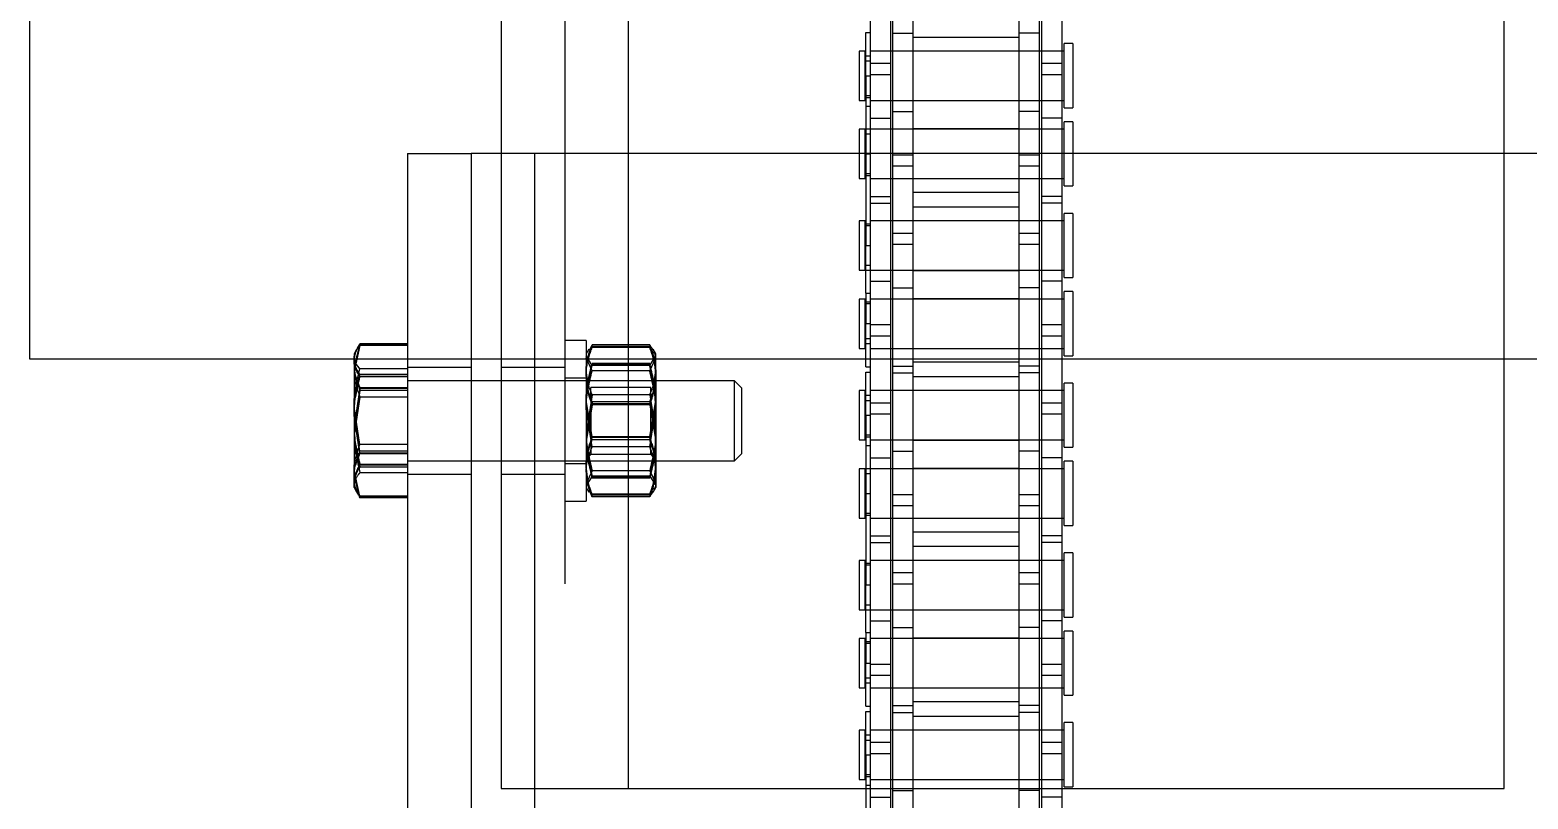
# Model space of a CAD drawing. Header units: metres. Extents: x 0 to 63075, y 0 to 44550.
# Drawn here: x 13922.1 to 14034.2, y 25438.7 to 25496.3 of the extents above; entities that cross this region are included whole.
import ezdxf

# ---------------------------------------------------------------- set-up
doc = ezdxf.new("R2010")
doc.units = ezdxf.units.M
doc.header["$LTSCALE"] = 75
doc.linetypes.add('HIDDEN2', pattern=[4.7625, 3.175, -1.5875])
for name, color, linetype in [('SDM', 7, 'Continuous'), ('SL1', 8, 'Continuous'), ('SL4', 4, 'Continuous'), ('ST1', 7, 'HIDDEN2')]:
    doc.layers.add(name, color=color, linetype=linetype)

# ---------------------------------------------------------------- blocks, each defined once
blk = doc.blocks.new('A$Ca548c4ee')
at = {"layer": 'SL1'}
for p, q in [((5662.62, 2803.27), (5662.62, 2879.47)), ((6374.85, 2803.27), (5662.62, 2803.27))]:
    blk.add_line(p, q, dxfattribs=at)
blk = doc.blocks.new('A$Ca53c419a')
at = {"layer": 'SL4'}
for p, q in [((1031.53, 506.32), (1031.68, 506.36)), ((1031.62, 506.32), (1033.56, 506.76)), ((1032.02, 506.57), (1031.62, 506.32)), ((1032.01, 506.62), (1031.83, 506.51)), ((1032.26, 506.76), (1032.01, 506.62)), ((1032.26, 506.76), (1033.56, 506.76)), ((1038.32, 506.76), (1033.56, 506.76)), ((1035.5, 506.32), (1038.32, 506.76)), ((1042.02, 506.76), (1038.32, 506.76)), ((1042.26, 506.76), (1042.02, 506.76)), ((1042.51, 506.62), (1042.26, 506.76)), ((1042.7, 506.51), (1042.51, 506.62)), ((1042.8, 506.45), (1042.7, 506.51)), ((1031.51, 502.76), (1031.51, 506.32)), ((1031.53, 502.76), (1031.53, 506.32)), ((1031.62, 502.76), (1031.62, 506.32)), ((1035.5, 502.76), (1035.5, 506.32)), ((1041.14, 502.76), (1041.14, 506.32)), ((1042.9, 502.76), (1042.9, 506.32)), ((1042.99, 502.76), (1042.99, 506.32)), ((1043.02, 502.76), (1043.02, 506.32)), ((1057.26, 502.76), (957.26, 502.76)), ((1057.26, 502.76), (1057.26, 498)), ((1057.26, 498), (957.26, 498)), ((1034.26, 498), (1034.26, 495.77)), ((1040.26, 495.77), (1040.26, 498)), ((1057.26, 495.77), (1057.26, 498)), ((2334.74, 495.77), (1009.76, 495.77)), ((1009.76, 495.77), (1009.76, 486.24)), ((1004.76, 493.24), (1009.76, 493.24)), ((1009.76, 486.24), (2334.74, 486.24)), ((1009.76, 486.24), (1009.76, 420.77)), ((1009.76, 468.49), (1004.76, 468.49)), ((1009.1, 468.16), (1004.76, 468.16)), ((1009.1, 468.16), (1009.1, 466.64)), ((1009.76, 468.16), (1009.1, 468.16)), ((1009.1, 466.64), (1004.76, 466.64)), ((1009.76, 466.49), (1006.36, 466.49)), ((1009.76, 466.64), (1009.1, 466.64)), ((1009.76, 464.97), (1006.36, 464.97)), ((1009.76, 457.04), (1006.36, 457.04)), ((1009.1, 455.36), (1004.76, 455.36)), ((1009.76, 455.52), (1006.36, 455.52)), ((1009.1, 453.84), (1009.1, 455.36)), ((1009.76, 455.36), (1009.1, 455.36)), ((1009.1, 453.84), (1004.76, 453.84)), ((1009.76, 453.84), (1009.1, 453.84)), ((1009.76, 420.77), (2334.74, 420.77)), ((1057.26, 281.24), (1057.26, 420.77))]:
    blk.add_line(p, q, dxfattribs=at)
for points, knots in [([(1033.56, 506.76), (1033.61, 506.76), (1034.26, 506.76), (1034.9, 506.53), (1035.5, 506.32)], [0, 0, 0, 0, 0.070201, 1, 1, 1, 1]), ([(1038.32, 506.76), (1038.39, 506.76), (1039.34, 506.76), (1040.28, 506.53), (1041.14, 506.32)], [0, 0, 0, 0, 0.070201, 1, 1, 1, 1]), ([(1041.14, 506.32), (1041.37, 506.5), (1041.66, 506.74), (1041.96, 506.76), (1042.02, 506.76)], [0, 0, 0, 0, 0.768151, 1, 1, 1, 1]), ([(1042.02, 506.76), (1042.26, 506.71), (1042.56, 506.63), (1042.84, 506.37), (1042.9, 506.32)], [0, 0, 0, 0, 0.788999, 1, 1, 1, 1])]:
    blk.add_open_spline(points, degree=3, knots=knots, dxfattribs=at)
at = {"layer": 'ST1'}
for p, q in [((1031.51, 506.32), (1033.17, 506.76)), ((1031.51, 506.32), (1033.14, 506.76)), ((1031.74, 506.42), (1031.51, 506.32)), ((1031.84, 506.47), (1031.53, 506.32)), ((1031.68, 506.36), (1033.26, 506.76)), ((1031.83, 506.51), (1031.72, 506.45)), ((1034.78, 506.32), (1037.66, 506.76)), ((1034.83, 506.32), (1037.71, 506.76)), ((1034.99, 506.32), (1037.86, 506.76)), ((1039.02, 506.32), (1036.2, 506.76)), ((1039.53, 506.32), (1036.66, 506.76)), ((1039.69, 506.32), (1036.82, 506.76)), ((1039.74, 506.32), (1036.87, 506.76)), ((1042.9, 506.32), (1040.96, 506.76)), ((1042.99, 506.32), (1041.26, 506.76)), ((1043.01, 506.32), (1041.35, 506.76)), ((1043.02, 506.32), (1041.38, 506.76)), ((1031.51, 502.76), (1031.51, 506.32)), ((1033.38, 502.76), (1033.38, 506.32)), ((1033.8, 502.76), (1033.8, 506.32)), ((1033.94, 502.76), (1033.94, 506.32)), ((1033.99, 502.76), (1033.99, 506.32)), ((1034.78, 502.76), (1034.78, 506.32)), ((1034.83, 502.76), (1034.83, 506.32)), ((1034.99, 502.76), (1034.99, 506.32)), ((1039.02, 502.76), (1039.02, 506.32)), ((1039.53, 502.76), (1039.53, 506.32)), ((1039.69, 502.76), (1039.69, 506.32)), ((1039.74, 502.76), (1039.74, 506.32)), ((1040.54, 502.76), (1040.54, 506.32)), ((1040.58, 502.76), (1040.58, 506.32)), ((1040.73, 502.76), (1040.73, 506.32)), ((1043.01, 502.76), (1043.01, 506.32)), ((1033.26, 502.76), (1033.26, 498)), ((1034.26, 502.76), (1034.26, 498)), ((1040.26, 498), (1040.26, 502.76)), ((1041.26, 498), (1041.26, 502.76)), ((1033.26, 495.77), (1033.26, 491)), ((1034.26, 495.77), (1034.26, 478.32)), ((1040.26, 478.32), (1040.26, 495.77)), ((1041.26, 491), (1041.26, 495.77)), ((1057.26, 493.24), (1057.26, 495.77)), ((957.26, 493.24), (1057.26, 493.24)), ((1009.76, 493.24), (1057.26, 493.24)), ((1057.26, 420.77), (1057.26, 493.24)), ((2334.74, 491), (1009.76, 491)), ((1031.26, 491), (1031.26, 489.4)), ((1034.06, 491), (1034.06, 489.4)), ((1040.46, 489.4), (1040.46, 491)), ((1043.26, 489.4), (1043.26, 491)), ((1042.98, 489.4), (1031.26, 489.4)), ((1031.95, 489.14), (1031.58, 488.96)), ((1031.58, 484.65), (1031.58, 488.96)), ((1031.7, 484.65), (1031.7, 488.96)), ((1031.75, 484.65), (1031.75, 488.96)), ((1031.77, 484.65), (1031.77, 488.96)), ((1032.26, 489.4), (1031.91, 489.2)), ((1033.13, 488.96), (1032.42, 489.4)), ((1033.53, 488.96), (1032.56, 489.4)), ((1032.97, 484.65), (1032.97, 488.96)), ((1033.01, 484.65), (1033.01, 488.96)), ((1033.13, 484.65), (1033.13, 488.96)), ((1033.53, 484.65), (1033.53, 488.96)), ((1034.26, 489.4), (1034.76, 489.05)), ((1039.17, 489.05), (1034.76, 489.05)), ((1034.76, 489.05), (1034.76, 484.58)), ((1035.31, 488.96), (1038.16, 489.4)), ((1035.31, 484.65), (1035.31, 488.96)), ((1038.46, 488.96), (1035.72, 489.4)), ((1038.52, 488.96), (1035.76, 489.4)), ((1035.83, 488.96), (1038.61, 489.4)), ((1035.83, 484.65), (1035.83, 488.96)), ((1038.69, 488.96), (1035.91, 489.4)), ((1036.01, 488.96), (1038.76, 489.4)), ((1036.01, 484.65), (1036.01, 488.96)), ((1036.06, 488.96), (1038.81, 489.4)), ((1036.06, 484.65), (1036.06, 488.96)), ((1039.21, 488.96), (1036.37, 489.4)), ((1038.46, 484.65), (1038.46, 488.96)), ((1038.52, 484.65), (1038.52, 488.96)), ((1038.69, 484.65), (1038.69, 488.96)), ((1039.17, 489.05), (1039.76, 489.05)), ((1039.21, 484.65), (1039.21, 488.96)), ((1039.76, 484.58), (1039.76, 489.05)), ((1041, 488.96), (1041.97, 489.4)), ((1041, 484.65), (1041, 488.96)), ((1041.39, 488.96), (1042.11, 489.4)), ((1041.39, 484.65), (1041.39, 488.96)), ((1041.51, 484.65), (1041.51, 488.96)), ((1041.55, 484.65), (1041.55, 488.96)), ((1042.61, 489.2), (1042.26, 489.4)), ((1042.57, 489.14), (1042.94, 488.96)), ((1042.75, 484.65), (1042.75, 488.96)), ((1042.77, 484.65), (1042.77, 488.96)), ((1042.82, 484.65), (1042.82, 488.96)), ((1042.94, 484.65), (1042.94, 488.96)), ((1043.26, 489.4), (1042.98, 489.4)), ((1009.76, 486.24), (2334.74, 486.24)), ((1031.91, 484.4), (1032.26, 484.2)), ((1032.56, 484.2), (1032.26, 484.2)), ((1033.13, 484.65), (1032.42, 484.2)), ((1033.53, 484.65), (1032.56, 484.2)), ((1036.37, 484.2), (1032.56, 484.2)), ((1034.76, 484.58), (1034.26, 484.23)), ((1034.26, 484.23), (1039.55, 484.23)), ((1034.26, 484.23), (1034.26, 484.2)), ((1034.76, 484.58), (1039.76, 484.58)), ((1035.31, 484.65), (1038.16, 484.2)), ((1038.46, 484.65), (1035.72, 484.2)), ((1038.52, 484.65), (1035.76, 484.2)), ((1035.83, 484.65), (1038.61, 484.2)), ((1038.69, 484.65), (1035.91, 484.2)), ((1036.01, 484.65), (1038.76, 484.2)), ((1036.06, 484.65), (1038.81, 484.2)), ((1039.21, 484.65), (1036.37, 484.2)), ((1041.08, 484.2), (1036.37, 484.2)), ((1039.55, 484.23), (1040.26, 484.23)), ((1040.26, 484.2), (1040.26, 484.23)), ((1041, 484.65), (1041.97, 484.2)), ((1041.08, 484.2), (1042.26, 484.2)), ((1041.39, 484.65), (1042.11, 484.2)), ((1042.26, 484.2), (1042.61, 484.4)), ((1034.26, 478.32), (1040.26, 478.32)), ((1034.26, 478.32), (1034.82, 477.76)), ((1034.82, 477.76), (1039.71, 477.76)), ((1039.71, 477.76), (1040.26, 478.32)), ((1012.28, 468.49), (1009.76, 468.49)), ((1009.98, 468.16), (1009.98, 468.49)), ((1014.12, 469), (1010.43, 469)), ((1010.43, 469), (1010.43, 468.53)), ((1010.43, 468.53), (1014.12, 468.53)), ((1010.66, 468.49), (1010.66, 468.16)), ((1010.8, 468.53), (1010.8, 468.16)), ((1012.28, 468.49), (1012.28, 468.16)), ((1012.28, 468.49), (1015.51, 468.49)), ((1013.38, 468.49), (1013.38, 468.16)), ((1013.75, 468.16), (1013.75, 468.53)), ((1014.12, 468.53), (1014.12, 469)), ((1015.51, 468.49), (1015.51, 468.16)), ((1015.9, 468.49), (1015.9, 468.16)), ((1015.9, 468.49), (1019.13, 468.49)), ((1020.97, 469), (1017.28, 469)), ((1017.28, 469), (1017.28, 468.53)), ((1017.28, 468.53), (1020.97, 468.53)), ((1017.65, 468.53), (1017.65, 468.16)), ((1018.02, 468.49), (1018.02, 468.16)), ((1019.13, 468.49), (1019.13, 468.16)), ((1021.42, 468.49), (1019.13, 468.49)), ((1020.6, 468.16), (1020.6, 468.53)), ((1020.75, 468.49), (1020.75, 468.16)), ((1020.97, 468.53), (1020.97, 469)), ((1021.42, 468.49), (1024.98, 468.49)), ((1021.42, 468.49), (1021.42, 468.16)), ((1026.82, 469), (1023.13, 469)), ((1023.13, 469), (1023.13, 468.53)), ((1023.13, 468.53), (1026.82, 468.53)), ((1023.13, 468.49), (1023.13, 466.64)), ((1023.5, 468.53), (1023.5, 468.16)), ((1024.98, 468.49), (1024.98, 468.16)), ((1037.68, 468.49), (1024.98, 468.49)), ((1026.45, 468.16), (1026.45, 468.53)), ((1026.6, 468.49), (1026.6, 468.16)), ((1026.82, 468.53), (1026.82, 469)), ((1033.67, 469), (1029.98, 469)), ((1029.98, 469), (1029.98, 468.53)), ((1029.98, 468.53), (1033.67, 468.53)), ((1030.21, 468.49), (1030.21, 468.16)), ((1030.35, 468.53), (1030.35, 468.16)), ((1031.83, 468.49), (1031.83, 468.16)), ((1033.3, 468.16), (1033.3, 468.53)), ((1033.67, 468.53), (1033.67, 469)), ((1033.67, 466.64), (1033.67, 468.49)), ((1035.38, 468.16), (1035.38, 468.49)), ((1039.52, 469), (1035.83, 469)), ((1035.83, 469), (1035.83, 468.53)), ((1035.83, 468.53), (1039.52, 468.53)), ((1036.06, 468.49), (1036.06, 468.16)), ((1036.2, 468.53), (1036.2, 468.16)), ((1037.68, 468.49), (1037.68, 468.16)), ((1037.68, 468.49), (1040.91, 468.49)), ((1038.78, 468.49), (1038.78, 468.16)), ((1039.15, 468.16), (1039.15, 468.53)), ((1039.52, 468.53), (1039.52, 469)), ((1040.91, 468.49), (1040.91, 468.16)), ((1041.3, 468.49), (1041.3, 468.16)), ((1041.3, 468.49), (1044.53, 468.49)), ((1046.37, 469), (1042.68, 469)), ((1042.68, 469), (1042.68, 468.53)), ((1042.68, 468.53), (1046.37, 468.53)), ((1043.05, 468.53), (1043.05, 468.16)), ((1043.42, 468.49), (1043.42, 468.16)), ((1044.53, 468.49), (1044.53, 468.16)), ((1046.82, 468.49), (1044.53, 468.49)), ((1046, 468.16), (1046, 468.53)), ((1046.15, 468.49), (1046.15, 468.16)), ((1046.37, 468.53), (1046.37, 469)), ((1046.82, 468.49), (1050.38, 468.49)), ((1046.82, 468.49), (1046.82, 468.16)), ((1052.22, 469), (1048.53, 469)), ((1048.53, 469), (1048.53, 468.53)), ((1048.53, 468.53), (1052.22, 468.53)), ((1048.53, 468.49), (1048.53, 466.64)), ((1048.9, 468.53), (1048.9, 468.16)), ((1050.38, 468.49), (1050.38, 468.16)), ((1063.08, 468.49), (1050.38, 468.49)), ((1051.85, 468.16), (1051.85, 468.53)), ((1052, 468.49), (1052, 468.16)), ((1052.22, 468.53), (1052.22, 469)), ((1059.07, 469), (1055.38, 469)), ((1055.38, 469), (1055.38, 468.53)), ((1055.38, 468.53), (1059.07, 468.53)), ((1055.61, 468.49), (1055.61, 468.16)), ((1055.75, 468.53), (1055.75, 468.16)), ((1057.23, 468.49), (1057.23, 468.16)), ((1058.7, 468.16), (1058.7, 468.53)), ((1059.07, 468.53), (1059.07, 469)), ((1059.07, 466.64), (1059.07, 468.49)), ((1060.78, 468.16), (1060.78, 468.49)), ((1064.92, 469), (1061.23, 469)), ((1061.23, 469), (1061.23, 468.53)), ((1061.23, 468.53), (1064.92, 468.53)), ((1061.46, 468.49), (1061.46, 468.16)), ((1061.6, 468.53), (1061.6, 468.16)), ((1063.08, 468.49), (1063.08, 468.16)), ((1063.08, 468.49), (1066.31, 468.49)), ((1064.18, 468.49), (1064.18, 468.16)), ((1064.55, 468.16), (1064.55, 468.53)), ((1064.92, 468.53), (1064.92, 469)), ((1066.31, 468.49), (1066.31, 468.16)), ((1009.1, 468.16), (1009.1, 466.64)), ((1018.2, 468.16), (1009.76, 468.16)), ((1010.43, 468.16), (1010.43, 466.64)), ((1010.43, 468.16), (1010.43, 453.66)), ((1012.35, 466.64), (1012.35, 468.16)), ((1013.21, 468.16), (1013.21, 466.64)), ((1014.12, 466.64), (1014.12, 468.16)), ((1014.12, 453.66), (1014.12, 468.16)), ((1017.28, 468.16), (1017.28, 466.64)), ((1017.28, 468.16), (1017.28, 453.66)), ((1019.06, 468.16), (1018.2, 468.16)), ((1018.2, 466.64), (1018.2, 468.16)), ((1028.15, 468.16), (1019.06, 468.16)), ((1019.06, 468.16), (1019.06, 466.64)), ((1020.97, 466.64), (1020.97, 468.16)), ((1020.97, 453.66), (1020.97, 468.16)), ((1022.3, 468.16), (1022.3, 466.64)), ((1023.13, 468.16), (1023.13, 453.66)), ((1026.82, 466.64), (1026.82, 468.16)), ((1026.82, 453.66), (1026.82, 468.16)), ((1028.15, 468.16), (1028.15, 466.64)), ((1034.5, 468.16), (1028.15, 468.16)), ((1028.65, 468.16), (1028.65, 466.64)), ((1029.98, 468.16), (1029.98, 466.64)), ((1029.98, 468.16), (1029.98, 453.66)), ((1033.67, 453.66), (1033.67, 468.16)), ((1034.5, 468.16), (1034.5, 466.64)), ((1043.6, 468.16), (1034.5, 468.16)), ((1035.83, 468.16), (1035.83, 466.64)), ((1035.83, 468.16), (1035.83, 453.66)), ((1037.75, 466.64), (1037.75, 468.16)), ((1038.61, 468.16), (1038.61, 466.64)), ((1039.52, 466.64), (1039.52, 468.16)), ((1039.52, 453.66), (1039.52, 468.16)), ((1042.68, 468.16), (1042.68, 466.64)), ((1042.68, 468.16), (1042.68, 453.66)), ((1044.46, 468.16), (1043.6, 468.16)), ((1043.6, 466.64), (1043.6, 468.16)), ((1053.55, 468.16), (1044.46, 468.16)), ((1044.46, 468.16), (1044.46, 466.64)), ((1046.37, 466.64), (1046.37, 468.16)), ((1046.37, 453.66), (1046.37, 468.16)), ((1047.7, 468.16), (1047.7, 466.64)), ((1048.53, 468.16), (1048.53, 453.66)), ((1052.22, 466.64), (1052.22, 468.16)), ((1052.22, 453.66), (1052.22, 468.16)), ((1053.55, 468.16), (1053.55, 466.64)), ((1059.9, 468.16), (1053.55, 468.16)), ((1054.05, 468.16), (1054.05, 466.64)), ((1055.38, 468.16), (1055.38, 466.64)), ((1055.38, 468.16), (1055.38, 453.66)), ((1059.07, 453.66), (1059.07, 468.16)), ((1059.9, 468.16), (1059.9, 466.64)), ((1069, 468.16), (1059.9, 468.16)), ((1061.23, 468.16), (1061.23, 466.64)), ((1061.23, 468.16), (1061.23, 453.66)), ((1063.15, 466.64), (1063.15, 468.16)), ((1064.01, 468.16), (1064.01, 466.64)), ((1064.92, 466.64), (1064.92, 468.16)), ((1064.92, 453.66), (1064.92, 468.16)), ((1009.6, 466.49), (1009.6, 464.97)), ((1018.2, 466.64), (1009.76, 466.64)), ((1015.45, 466.49), (1009.76, 466.49)), ((1010.43, 466.49), (1010.43, 464.97)), ((1014.12, 464.97), (1014.12, 466.49)), ((1015.45, 466.49), (1015.45, 464.97)), ((1021.8, 466.49), (1015.45, 466.49)), ((1015.95, 466.49), (1015.95, 464.97)), ((1017.28, 466.49), (1017.28, 464.97)), ((1019.06, 466.64), (1018.2, 466.64)), ((1028.15, 466.64), (1019.06, 466.64)), ((1020.97, 464.97), (1020.97, 466.49)), ((1021.8, 466.49), (1021.8, 464.97)), ((1030.9, 466.49), (1021.8, 466.49)), ((1023.13, 466.49), (1023.13, 464.97)), ((1025.05, 464.97), (1025.05, 466.49)), ((1025.91, 466.49), (1025.91, 464.97)), ((1026.82, 464.97), (1026.82, 466.49)), ((1034.5, 466.64), (1028.15, 466.64)), ((1029.98, 466.49), (1029.98, 464.97)), ((1031.76, 466.49), (1030.9, 466.49)), ((1030.9, 464.97), (1030.9, 466.49)), ((1040.85, 466.49), (1031.76, 466.49)), ((1031.76, 466.49), (1031.76, 464.97)), ((1033.67, 464.97), (1033.67, 466.49)), ((1043.6, 466.64), (1034.5, 466.64)), ((1035, 466.49), (1035, 464.97)), ((1035.83, 466.49), (1035.83, 464.97)), ((1039.52, 464.97), (1039.52, 466.49)), ((1040.85, 466.49), (1040.85, 464.97)), ((1047.2, 466.49), (1040.85, 466.49)), ((1041.35, 466.49), (1041.35, 464.97)), ((1042.68, 466.49), (1042.68, 464.97)), ((1044.46, 466.64), (1043.6, 466.64)), ((1053.55, 466.64), (1044.46, 466.64)), ((1046.37, 464.97), (1046.37, 466.49)), ((1047.2, 466.49), (1047.2, 464.97)), ((1056.3, 466.49), (1047.2, 466.49)), ((1048.53, 466.49), (1048.53, 464.97)), ((1050.45, 464.97), (1050.45, 466.49)), ((1051.31, 466.49), (1051.31, 464.97)), ((1052.22, 464.97), (1052.22, 466.49)), ((1059.9, 466.64), (1053.55, 466.64)), ((1055.38, 466.49), (1055.38, 464.97)), ((1057.16, 466.49), (1056.3, 466.49)), ((1056.3, 464.97), (1056.3, 466.49)), ((1066.25, 466.49), (1057.16, 466.49)), ((1057.16, 466.49), (1057.16, 464.97)), ((1059.07, 464.97), (1059.07, 466.49)), ((1069, 466.64), (1059.9, 466.64)), ((1060.4, 466.49), (1060.4, 464.97)), ((1061.23, 466.49), (1061.23, 464.97)), ((1064.92, 464.97), (1064.92, 466.49)), ((1066.25, 466.49), (1066.25, 464.97)), ((1072.6, 466.49), (1066.25, 466.49)), ((1015.45, 464.97), (1009.76, 464.97)), ((1010.39, 457.04), (1010.39, 464.97)), ((1010.43, 464.97), (1010.43, 457.04)), ((1014.12, 457.04), (1014.12, 464.97)), ((1015.17, 464.97), (1015.17, 457.04)), ((1021.8, 464.97), (1015.45, 464.97)), ((1016.24, 457.04), (1016.24, 464.97)), ((1017.28, 464.97), (1017.28, 457.04)), ((1020.97, 457.04), (1020.97, 464.97)), ((1021.02, 464.97), (1021.02, 457.04)), ((1030.9, 464.97), (1021.8, 464.97)), ((1023.09, 457.04), (1023.09, 464.97)), ((1023.13, 464.97), (1023.13, 457.04)), ((1026.82, 457.04), (1026.82, 464.97)), ((1027.87, 464.97), (1027.87, 457.04)), ((1028.94, 457.04), (1028.94, 464.97)), ((1029.98, 464.97), (1029.98, 457.04)), ((1031.76, 464.97), (1030.9, 464.97)), ((1040.85, 464.97), (1031.76, 464.97)), ((1033.67, 457.04), (1033.67, 464.97)), ((1033.72, 464.97), (1033.72, 457.04)), ((1035.79, 457.04), (1035.79, 464.97)), ((1035.83, 464.97), (1035.83, 457.04)), ((1039.52, 457.04), (1039.52, 464.97)), ((1040.57, 464.97), (1040.57, 457.04)), ((1047.2, 464.97), (1040.85, 464.97)), ((1041.64, 457.04), (1041.64, 464.97)), ((1042.68, 464.97), (1042.68, 457.04)), ((1046.37, 457.04), (1046.37, 464.97)), ((1046.42, 464.97), (1046.42, 457.04)), ((1056.3, 464.97), (1047.2, 464.97)), ((1048.49, 457.04), (1048.49, 464.97)), ((1048.53, 464.97), (1048.53, 457.04)), ((1052.22, 457.04), (1052.22, 464.97)), ((1053.27, 464.97), (1053.27, 457.04)), ((1054.34, 457.04), (1054.34, 464.97)), ((1055.38, 464.97), (1055.38, 457.04)), ((1057.16, 464.97), (1056.3, 464.97)), ((1066.25, 464.97), (1057.16, 464.97)), ((1059.07, 457.04), (1059.07, 464.97)), ((1059.12, 464.97), (1059.12, 457.04)), ((1061.19, 457.04), (1061.19, 464.97)), ((1061.23, 464.97), (1061.23, 457.04)), ((1064.92, 457.04), (1064.92, 464.97)), ((1065.97, 464.97), (1065.97, 457.04)), ((1072.6, 464.97), (1066.25, 464.97)), ((1009.6, 455.52), (1009.6, 457.04)), ((1015.45, 457.04), (1009.76, 457.04)), ((1010.43, 457.04), (1010.43, 455.52)), ((1014.12, 455.52), (1014.12, 457.04)), ((1015.45, 455.52), (1015.45, 457.04)), ((1021.8, 457.04), (1015.45, 457.04)), ((1015.95, 455.52), (1015.95, 457.04)), ((1017.28, 457.04), (1017.28, 455.52)), ((1020.97, 455.52), (1020.97, 457.04)), ((1021.8, 455.52), (1021.8, 457.04)), ((1030.9, 457.04), (1021.8, 457.04)), ((1023.13, 457.04), (1023.13, 455.52)), ((1025.05, 455.52), (1025.05, 457.04)), ((1025.91, 457.04), (1025.91, 455.52)), ((1026.82, 455.52), (1026.82, 457.04)), ((1029.98, 457.04), (1029.98, 455.52)), ((1031.76, 457.04), (1030.9, 457.04)), ((1030.9, 455.52), (1030.9, 457.04)), ((1040.85, 457.04), (1031.76, 457.04)), ((1031.76, 457.04), (1031.76, 455.52)), ((1033.67, 455.52), (1033.67, 457.04)), ((1035, 455.52), (1035, 457.04)), ((1035.83, 457.04), (1035.83, 455.52)), ((1039.52, 455.52), (1039.52, 457.04)), ((1040.85, 455.52), (1040.85, 457.04)), ((1047.2, 457.04), (1040.85, 457.04)), ((1041.35, 455.52), (1041.35, 457.04)), ((1042.68, 457.04), (1042.68, 455.52)), ((1046.37, 455.52), (1046.37, 457.04)), ((1047.2, 455.52), (1047.2, 457.04)), ((1056.3, 457.04), (1047.2, 457.04)), ((1048.53, 457.04), (1048.53, 455.52)), ((1050.45, 455.52), (1050.45, 457.04)), ((1051.31, 457.04), (1051.31, 455.52)), ((1052.22, 455.52), (1052.22, 457.04)), ((1055.38, 457.04), (1055.38, 455.52)), ((1057.16, 457.04), (1056.3, 457.04)), ((1056.3, 455.52), (1056.3, 457.04)), ((1066.25, 457.04), (1057.16, 457.04)), ((1057.16, 457.04), (1057.16, 455.52)), ((1059.07, 455.52), (1059.07, 457.04)), ((1060.4, 455.52), (1060.4, 457.04)), ((1061.23, 457.04), (1061.23, 455.52)), ((1064.92, 455.52), (1064.92, 457.04)), ((1066.25, 455.52), (1066.25, 457.04)), ((1072.6, 457.04), (1066.25, 457.04)), ((1009.1, 453.84), (1009.1, 455.36)), ((1015.45, 455.52), (1009.76, 455.52)), ((1018.2, 455.36), (1009.76, 455.36)), ((1010.43, 455.36), (1010.43, 453.84)), ((1012.35, 453.84), (1012.35, 455.36)), ((1013.21, 455.36), (1013.21, 453.84)), ((1014.12, 453.84), (1014.12, 455.36)), ((1021.8, 455.52), (1015.45, 455.52)), ((1017.28, 455.36), (1017.28, 453.84)), ((1019.06, 455.36), (1018.2, 455.36)), ((1018.2, 453.84), (1018.2, 455.36)), ((1028.15, 455.36), (1019.06, 455.36)), ((1019.06, 455.36), (1019.06, 453.84)), ((1020.97, 453.84), (1020.97, 455.36)), ((1030.9, 455.52), (1021.8, 455.52)), ((1022.3, 453.84), (1022.3, 455.36)), ((1023.13, 455.36), (1023.13, 453.84)), ((1026.82, 453.84), (1026.82, 455.36)), ((1028.15, 453.84), (1028.15, 455.36)), ((1034.5, 455.36), (1028.15, 455.36)), ((1028.65, 453.84), (1028.65, 455.36)), ((1029.98, 455.36), (1029.98, 453.84)), ((1031.76, 455.52), (1030.9, 455.52)), ((1040.85, 455.52), (1031.76, 455.52)), ((1033.67, 453.84), (1033.67, 455.36)), ((1034.5, 453.84), (1034.5, 455.36)), ((1043.6, 455.36), (1034.5, 455.36)), ((1035.83, 455.36), (1035.83, 453.84)), ((1037.75, 453.84), (1037.75, 455.36)), ((1038.61, 455.36), (1038.61, 453.84)), ((1039.52, 453.84), (1039.52, 455.36)), ((1047.2, 455.52), (1040.85, 455.52)), ((1042.68, 455.36), (1042.68, 453.84)), ((1044.46, 455.36), (1043.6, 455.36)), ((1043.6, 453.84), (1043.6, 455.36)), ((1053.55, 455.36), (1044.46, 455.36)), ((1044.46, 455.36), (1044.46, 453.84)), ((1046.37, 453.84), (1046.37, 455.36)), ((1056.3, 455.52), (1047.2, 455.52)), ((1047.7, 453.84), (1047.7, 455.36)), ((1048.53, 455.36), (1048.53, 453.84)), ((1052.22, 453.84), (1052.22, 455.36)), ((1053.55, 453.84), (1053.55, 455.36)), ((1059.9, 455.36), (1053.55, 455.36)), ((1054.05, 453.84), (1054.05, 455.36)), ((1055.38, 455.36), (1055.38, 453.84)), ((1057.16, 455.52), (1056.3, 455.52)), ((1066.25, 455.52), (1057.16, 455.52)), ((1059.07, 453.84), (1059.07, 455.36)), ((1059.9, 453.84), (1059.9, 455.36)), ((1069, 455.36), (1059.9, 455.36)), ((1061.23, 455.36), (1061.23, 453.84)), ((1063.15, 453.84), (1063.15, 455.36)), ((1064.01, 455.36), (1064.01, 453.84)), ((1064.92, 453.84), (1064.92, 455.36)), ((1072.6, 455.52), (1066.25, 455.52)), ((1018.2, 453.84), (1009.76, 453.84)), ((1019.06, 453.84), (1018.2, 453.84)), ((1028.15, 453.84), (1019.06, 453.84)), ((1034.5, 453.84), (1028.15, 453.84)), ((1043.6, 453.84), (1034.5, 453.84)), ((1044.46, 453.84), (1043.6, 453.84)), ((1053.55, 453.84), (1044.46, 453.84)), ((1059.9, 453.84), (1053.55, 453.84)), ((1069, 453.84), (1059.9, 453.84)), ((1009.88, 453.66), (1014.68, 453.66)), ((1009.88, 453.66), (1009.88, 453)), ((1014.68, 453), (1009.88, 453)), ((1014.68, 453), (1014.68, 453.66)), ((1016.73, 453.66), (1021.53, 453.66)), ((1016.73, 453.66), (1016.73, 453)), ((1021.53, 453), (1016.73, 453)), ((1021.53, 453), (1021.53, 453.66)), ((1022.58, 453.66), (1027.38, 453.66)), ((1022.58, 453.66), (1022.58, 453)), ((1027.38, 453), (1022.58, 453)), ((1027.38, 453), (1027.38, 453.66)), ((1029.43, 453.66), (1034.23, 453.66)), ((1029.43, 453.66), (1029.43, 453)), ((1034.23, 453), (1029.43, 453)), ((1034.23, 453), (1034.23, 453.66)), ((1035.28, 453.66), (1040.08, 453.66)), ((1035.28, 453.66), (1035.28, 453)), ((1040.08, 453), (1035.28, 453)), ((1040.08, 453), (1040.08, 453.66)), ((1042.13, 453.66), (1046.93, 453.66)), ((1042.13, 453.66), (1042.13, 453)), ((1046.93, 453), (1042.13, 453)), ((1046.93, 453), (1046.93, 453.66)), ((1047.98, 453.66), (1052.78, 453.66)), ((1047.98, 453.66), (1047.98, 453)), ((1052.78, 453), (1047.98, 453)), ((1052.78, 453), (1052.78, 453.66)), ((1054.83, 453.66), (1059.63, 453.66)), ((1054.83, 453.66), (1054.83, 453)), ((1059.63, 453), (1054.83, 453)), ((1059.63, 453), (1059.63, 453.66)), ((1060.68, 453.66), (1065.48, 453.66)), ((1060.68, 453.66), (1060.68, 453)), ((1065.48, 453), (1060.68, 453)), ((1065.48, 453), (1065.48, 453.66))]:
    blk.add_line(p, q, dxfattribs=at)
for points, knots in [([(1032.73, 506.76), (1032.63, 506.76), (1032.31, 506.75), (1031.99, 506.56), (1031.77, 506.43)], [0, 0, 0, 0, 0.294345, 1, 1, 1, 1]), ([(1032.5, 506.76), (1032.43, 506.76), (1032.27, 506.76), (1032.11, 506.64), (1032.02, 506.57)], [0, 0, 0, 0, 0.429078, 1, 1, 1, 1]), ([(1032.75, 506.76), (1032.65, 506.76), (1032.42, 506.76), (1032.19, 506.63), (1032.06, 506.56)], [0, 0, 0, 0, 0.4221704, 1, 1, 1, 1]), ([(1032.66, 506.76), (1032.58, 506.76), (1032.4, 506.76), (1032.24, 506.67), (1032.16, 506.62)], [0, 0, 0, 0, 0.5211296, 1, 1, 1, 1]), ([(1033.38, 506.32), (1033.32, 506.37), (1033.03, 506.63), (1032.74, 506.71), (1032.5, 506.76)], [0, 0, 0, 0, 0.211001, 1, 1, 1, 1]), ([(1033.8, 506.32), (1033.72, 506.37), (1033.35, 506.63), (1032.97, 506.71), (1032.66, 506.76)], [0, 0, 0, 0, 0.211001, 1, 1, 1, 1]), ([(1033.94, 506.32), (1033.86, 506.37), (1033.46, 506.63), (1033.05, 506.71), (1032.73, 506.76)], [0, 0, 0, 0, 0.211001, 1, 1, 1, 1]), ([(1033.99, 506.32), (1033.9, 506.37), (1033.5, 506.63), (1033.08, 506.71), (1032.75, 506.76)], [0, 0, 0, 0, 0.211001, 1, 1, 1, 1]), ([(1033.14, 506.76), (1033.18, 506.76), (1033.74, 506.76), (1034.28, 506.53), (1034.78, 506.32)], [0, 0, 0, 0, 0.070201, 1, 1, 1, 1]), ([(1033.17, 506.76), (1033.21, 506.76), (1033.77, 506.76), (1034.32, 506.53), (1034.83, 506.32)], [0, 0, 0, 0, 0.070201, 1, 1, 1, 1]), ([(1033.26, 506.76), (1033.3, 506.76), (1033.89, 506.76), (1034.46, 506.53), (1034.99, 506.32)], [0, 0, 0, 0, 0.070201, 1, 1, 1, 1]), ([(1036.2, 506.76), (1036.14, 506.76), (1035.18, 506.76), (1034.25, 506.53), (1033.38, 506.32)], [0, 0, 0, 0, 0.070201, 1, 1, 1, 1]), ([(1036.66, 506.76), (1036.6, 506.76), (1035.63, 506.76), (1034.68, 506.53), (1033.8, 506.32)], [0, 0, 0, 0, 0.070201, 1, 1, 1, 1]), ([(1036.82, 506.76), (1036.75, 506.76), (1035.78, 506.76), (1034.83, 506.53), (1033.94, 506.32)], [0, 0, 0, 0, 0.070201, 1, 1, 1, 1]), ([(1036.87, 506.76), (1036.8, 506.76), (1035.83, 506.76), (1034.87, 506.53), (1033.99, 506.32)], [0, 0, 0, 0, 0.070201, 1, 1, 1, 1]), ([(1037.66, 506.76), (1037.73, 506.76), (1038.7, 506.76), (1039.65, 506.53), (1040.54, 506.32)], [0, 0, 0, 0, 0.0702006, 1, 1, 1, 1]), ([(1037.71, 506.76), (1037.77, 506.76), (1038.75, 506.76), (1039.7, 506.53), (1040.58, 506.32)], [0, 0, 0, 0, 0.0702006, 1, 1, 1, 1]), ([(1037.86, 506.76), (1037.93, 506.76), (1038.9, 506.76), (1039.84, 506.53), (1040.73, 506.32)], [0, 0, 0, 0, 0.070201, 1, 1, 1, 1]), ([(1040.96, 506.76), (1040.92, 506.76), (1040.26, 506.76), (1039.62, 506.53), (1039.02, 506.32)], [0, 0, 0, 0, 0.070201, 1, 1, 1, 1]), ([(1041.26, 506.76), (1041.22, 506.76), (1040.64, 506.76), (1040.06, 506.53), (1039.53, 506.32)], [0, 0, 0, 0, 0.070201, 1, 1, 1, 1]), ([(1041.35, 506.76), (1041.31, 506.76), (1040.75, 506.76), (1040.2, 506.53), (1039.69, 506.32)], [0, 0, 0, 0, 0.070201, 1, 1, 1, 1]), ([(1041.38, 506.76), (1041.34, 506.76), (1040.79, 506.76), (1040.25, 506.53), (1039.74, 506.32)], [0, 0, 0, 0, 0.070201, 1, 1, 1, 1]), ([(1040.54, 506.32), (1040.85, 506.5), (1041.26, 506.74), (1041.68, 506.76), (1041.78, 506.76)], [0, 0, 0, 0, 0.768151, 1, 1, 1, 1]), ([(1040.58, 506.32), (1040.89, 506.5), (1041.29, 506.74), (1041.7, 506.76), (1041.8, 506.76)], [0, 0, 0, 0, 0.768151, 1, 1, 1, 1]), ([(1040.73, 506.32), (1041.01, 506.5), (1041.39, 506.74), (1041.77, 506.76), (1041.86, 506.76)], [0, 0, 0, 0, 0.7681507, 1, 1, 1, 1]), ([(1041.78, 506.76), (1042.11, 506.71), (1042.53, 506.63), (1042.93, 506.37), (1043.02, 506.32)], [0, 0, 0, 0, 0.788999, 1, 1, 1, 1]), ([(1041.8, 506.76), (1042.12, 506.72), (1042.45, 506.67), (1042.77, 506.47), (1042.77, 506.47)], [0, 0, 0, 0, 0.993004, 1, 1, 1, 1]), ([(1041.86, 506.76), (1042.16, 506.71), (1042.55, 506.63), (1042.92, 506.37), (1042.99, 506.32)], [0, 0, 0, 0, 0.788999, 1, 1, 1, 1]), ([(1031.58, 488.96), (1031.74, 489.02), (1032.35, 489.29), (1032.98, 489.35), (1033.45, 489.4)], [0, 0, 0, 0, 0.257551, 1, 1, 1, 1]), ([(1031.7, 488.96), (1031.88, 489.02), (1032.55, 489.29), (1033.25, 489.35), (1033.77, 489.4)], [0, 0, 0, 0, 0.257551, 1, 1, 1, 1]), ([(1031.75, 488.96), (1031.93, 489.02), (1032.63, 489.29), (1033.35, 489.35), (1033.88, 489.4)], [0, 0, 0, 0, 0.257551, 1, 1, 1, 1]), ([(1031.77, 488.96), (1031.95, 489.02), (1032.65, 489.29), (1033.38, 489.35), (1033.92, 489.4)], [0, 0, 0, 0, 0.257551, 1, 1, 1, 1]), ([(1035.72, 489.4), (1035.65, 489.4), (1034.73, 489.4), (1033.82, 489.17), (1032.97, 488.96)], [0, 0, 0, 0, 0.070201, 1, 1, 1, 1]), ([(1035.76, 489.4), (1035.7, 489.4), (1034.77, 489.4), (1033.86, 489.17), (1033.01, 488.96)], [0, 0, 0, 0, 0.0702006, 1, 1, 1, 1]), ([(1035.91, 489.4), (1035.85, 489.4), (1034.91, 489.4), (1033.99, 489.17), (1033.13, 488.96)], [0, 0, 0, 0, 0.0702006, 1, 1, 1, 1]), ([(1033.45, 489.4), (1033.62, 489.4), (1034.25, 489.37), (1034.87, 489.13), (1035.31, 488.96)], [0, 0, 0, 0, 0.2686336, 1, 1, 1, 1]), ([(1036.37, 489.4), (1036.3, 489.4), (1035.34, 489.4), (1034.4, 489.17), (1033.53, 488.96)], [0, 0, 0, 0, 0.0702006, 1, 1, 1, 1]), ([(1033.77, 489.4), (1033.96, 489.4), (1034.65, 489.37), (1035.33, 489.13), (1035.83, 488.96)], [0, 0, 0, 0, 0.268634, 1, 1, 1, 1]), ([(1033.88, 489.4), (1034.07, 489.4), (1034.79, 489.37), (1035.49, 489.13), (1036.01, 488.96)], [0, 0, 0, 0, 0.268634, 1, 1, 1, 1]), ([(1033.92, 489.4), (1034.11, 489.4), (1034.84, 489.37), (1035.54, 489.13), (1036.06, 488.96)], [0, 0, 0, 0, 0.268634, 1, 1, 1, 1]), ([(1038.16, 489.4), (1038.22, 489.4), (1039.18, 489.4), (1040.12, 489.17), (1041, 488.96)], [0, 0, 0, 0, 0.0702006, 1, 1, 1, 1]), ([(1038.46, 488.96), (1038.64, 489.02), (1039.34, 489.29), (1040.07, 489.35), (1040.61, 489.4)], [0, 0, 0, 0, 0.257551, 1, 1, 1, 1]), ([(1038.52, 488.96), (1038.7, 489.02), (1039.39, 489.29), (1040.11, 489.35), (1040.64, 489.4)], [0, 0, 0, 0, 0.257551, 1, 1, 1, 1]), ([(1038.61, 489.4), (1038.68, 489.4), (1039.62, 489.4), (1040.54, 489.17), (1041.39, 488.96)], [0, 0, 0, 0, 0.0702006, 1, 1, 1, 1]), ([(1038.69, 488.96), (1038.87, 489.02), (1039.54, 489.29), (1040.24, 489.35), (1040.76, 489.4)], [0, 0, 0, 0, 0.257551, 1, 1, 1, 1]), ([(1038.76, 489.4), (1038.83, 489.4), (1039.76, 489.4), (1040.67, 489.17), (1041.51, 488.96)], [0, 0, 0, 0, 0.0702006, 1, 1, 1, 1]), ([(1038.81, 489.4), (1038.87, 489.4), (1039.8, 489.4), (1040.71, 489.17), (1041.55, 488.96)], [0, 0, 0, 0, 0.070201, 1, 1, 1, 1]), ([(1039.21, 488.96), (1039.37, 489.02), (1039.98, 489.29), (1040.61, 489.35), (1041.08, 489.4)], [0, 0, 0, 0, 0.257551, 1, 1, 1, 1]), ([(1040.61, 489.4), (1040.8, 489.4), (1041.53, 489.37), (1042.24, 489.13), (1042.75, 488.96)], [0, 0, 0, 0, 0.268634, 1, 1, 1, 1]), ([(1040.64, 489.4), (1040.84, 489.4), (1041.56, 489.37), (1042.26, 489.13), (1042.77, 488.96)], [0, 0, 0, 0, 0.2686336, 1, 1, 1, 1]), ([(1040.76, 489.4), (1040.95, 489.4), (1041.64, 489.37), (1042.32, 489.13), (1042.82, 488.96)], [0, 0, 0, 0, 0.268634, 1, 1, 1, 1]), ([(1041.08, 489.4), (1041.25, 489.4), (1041.88, 489.37), (1042.49, 489.13), (1042.94, 488.96)], [0, 0, 0, 0, 0.268634, 1, 1, 1, 1]), ([(1032.56, 484.2), (1032.53, 484.2), (1032.2, 484.21), (1031.88, 484.44), (1031.58, 484.65)], [0, 0, 0, 0, 0.0702006, 1, 1, 1, 1]), ([(1031.58, 484.65), (1031.74, 484.58), (1032.35, 484.32), (1032.98, 484.25), (1033.45, 484.2)], [0, 0, 0, 0, 0.257551, 1, 1, 1, 1]), ([(1031.7, 484.65), (1031.88, 484.58), (1032.55, 484.32), (1033.25, 484.25), (1033.77, 484.2)], [0, 0, 0, 0, 0.257551, 1, 1, 1, 1]), ([(1031.75, 484.65), (1031.93, 484.58), (1032.63, 484.32), (1033.35, 484.25), (1033.88, 484.2)], [0, 0, 0, 0, 0.2575513, 1, 1, 1, 1]), ([(1031.77, 484.65), (1031.95, 484.58), (1032.65, 484.32), (1033.38, 484.25), (1033.92, 484.2)], [0, 0, 0, 0, 0.257551, 1, 1, 1, 1]), ([(1032.38, 484.2), (1032.37, 484.2), (1032.29, 484.2), (1032.21, 484.29), (1032.14, 484.36)], [0, 0, 0, 0, 0.18247, 1, 1, 1, 1]), ([(1035.72, 484.2), (1035.65, 484.2), (1034.73, 484.21), (1033.82, 484.44), (1032.97, 484.65)], [0, 0, 0, 0, 0.070201, 1, 1, 1, 1]), ([(1035.76, 484.2), (1035.7, 484.2), (1034.77, 484.21), (1033.86, 484.44), (1033.01, 484.65)], [0, 0, 0, 0, 0.0702006, 1, 1, 1, 1]), ([(1035.91, 484.2), (1035.85, 484.2), (1034.91, 484.21), (1033.99, 484.44), (1033.13, 484.65)], [0, 0, 0, 0, 0.0702006, 1, 1, 1, 1]), ([(1033.45, 484.2), (1033.62, 484.21), (1034.25, 484.23), (1034.87, 484.47), (1035.31, 484.65)], [0, 0, 0, 0, 0.268634, 1, 1, 1, 1]), ([(1036.37, 484.2), (1036.3, 484.2), (1035.34, 484.21), (1034.4, 484.44), (1033.53, 484.65)], [0, 0, 0, 0, 0.0702006, 1, 1, 1, 1]), ([(1033.77, 484.2), (1033.96, 484.21), (1034.65, 484.23), (1035.33, 484.47), (1035.83, 484.65)], [0, 0, 0, 0, 0.268634, 1, 1, 1, 1]), ([(1033.88, 484.2), (1034.07, 484.21), (1034.79, 484.23), (1035.49, 484.47), (1036.01, 484.65)], [0, 0, 0, 0, 0.268634, 1, 1, 1, 1]), ([(1033.92, 484.2), (1034.11, 484.21), (1034.84, 484.23), (1035.54, 484.47), (1036.06, 484.65)], [0, 0, 0, 0, 0.2686336, 1, 1, 1, 1]), ([(1038.16, 484.2), (1038.22, 484.2), (1039.18, 484.21), (1040.12, 484.44), (1041, 484.65)], [0, 0, 0, 0, 0.0702006, 1, 1, 1, 1]), ([(1038.46, 484.65), (1038.64, 484.58), (1039.34, 484.32), (1040.07, 484.25), (1040.61, 484.2)], [0, 0, 0, 0, 0.257551, 1, 1, 1, 1]), ([(1038.52, 484.65), (1038.7, 484.58), (1039.39, 484.32), (1040.11, 484.25), (1040.64, 484.2)], [0, 0, 0, 0, 0.257551, 1, 1, 1, 1]), ([(1038.61, 484.2), (1038.68, 484.2), (1039.62, 484.21), (1040.54, 484.44), (1041.39, 484.65)], [0, 0, 0, 0, 0.070201, 1, 1, 1, 1]), ([(1038.69, 484.65), (1038.87, 484.58), (1039.54, 484.32), (1040.24, 484.25), (1040.76, 484.2)], [0, 0, 0, 0, 0.257551, 1, 1, 1, 1]), ([(1038.76, 484.2), (1038.83, 484.2), (1039.76, 484.21), (1040.67, 484.44), (1041.51, 484.65)], [0, 0, 0, 0, 0.0702006, 1, 1, 1, 1]), ([(1038.81, 484.2), (1038.87, 484.2), (1039.8, 484.21), (1040.71, 484.44), (1041.55, 484.65)], [0, 0, 0, 0, 0.070201, 1, 1, 1, 1]), ([(1039.21, 484.65), (1039.37, 484.58), (1039.98, 484.32), (1040.61, 484.25), (1041.08, 484.2)], [0, 0, 0, 0, 0.257551, 1, 1, 1, 1]), ([(1040.61, 484.2), (1040.8, 484.21), (1041.53, 484.23), (1042.24, 484.47), (1042.75, 484.65)], [0, 0, 0, 0, 0.268634, 1, 1, 1, 1]), ([(1040.64, 484.2), (1040.84, 484.21), (1041.56, 484.23), (1042.26, 484.47), (1042.77, 484.65)], [0, 0, 0, 0, 0.268634, 1, 1, 1, 1]), ([(1040.76, 484.2), (1040.95, 484.21), (1041.64, 484.23), (1042.32, 484.47), (1042.82, 484.65)], [0, 0, 0, 0, 0.268634, 1, 1, 1, 1]), ([(1041.08, 484.2), (1041.25, 484.21), (1041.88, 484.23), (1042.49, 484.47), (1042.94, 484.65)], [0, 0, 0, 0, 0.268634, 1, 1, 1, 1]), ([(1041.97, 484.2), (1041.99, 484.2), (1042.32, 484.21), (1042.64, 484.44), (1042.94, 484.65)], [0, 0, 0, 0, 0.0702006, 1, 1, 1, 1]), ([(1042.11, 484.2), (1042.12, 484.2), (1042.23, 484.2), (1042.34, 484.3), (1042.42, 484.38)], [0, 0, 0, 0, 0.1588467, 1, 1, 1, 1]), ([(1042.14, 484.2), (1042.16, 484.2), (1042.24, 484.2), (1042.32, 484.29), (1042.38, 484.36)], [0, 0, 0, 0, 0.18247, 1, 1, 1, 1])]:
    blk.add_open_spline(points, degree=3, knots=knots, dxfattribs=at)

msp = doc.modelspace()

# ---------------------------------------------------------------- block references
at = {"layer": 'SDM'}
msp.add_blockref('A$Ca548c4ee', (8259.51, 22668.36), dxfattribs=at)
at = {"layer": 'SDM', "rotation": 90}
msp.add_blockref('A$Ca53c419a', (14453.13, 24429.77), dxfattribs=at)

doc.saveas('drawing.dxf')
